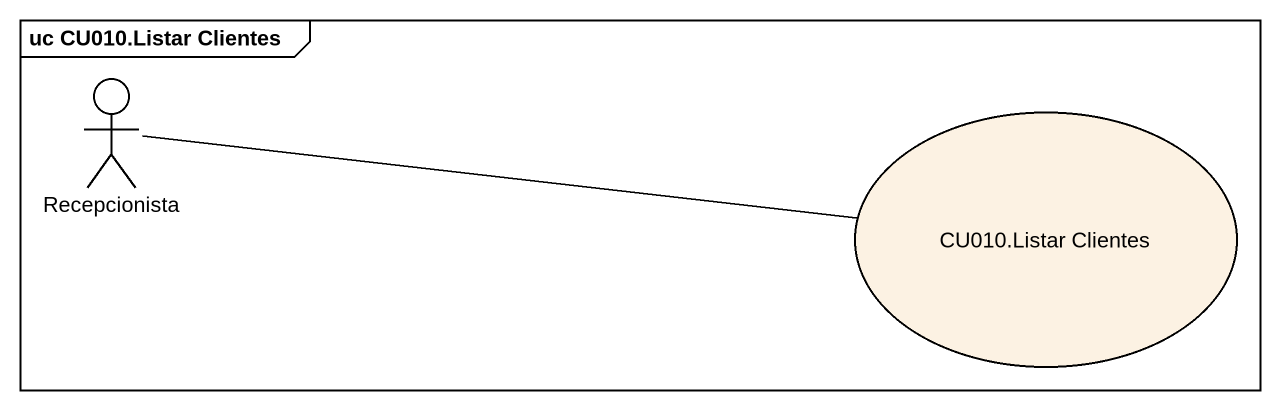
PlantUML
@startuml
mainframe uc CU010.Listar Clientes
actor Recepcionista
usecase "CU010.Listar Clientes" as CU010_Listar_Clientes
Recepcionista -right- CU010_Listar_Clientes
@enduml
